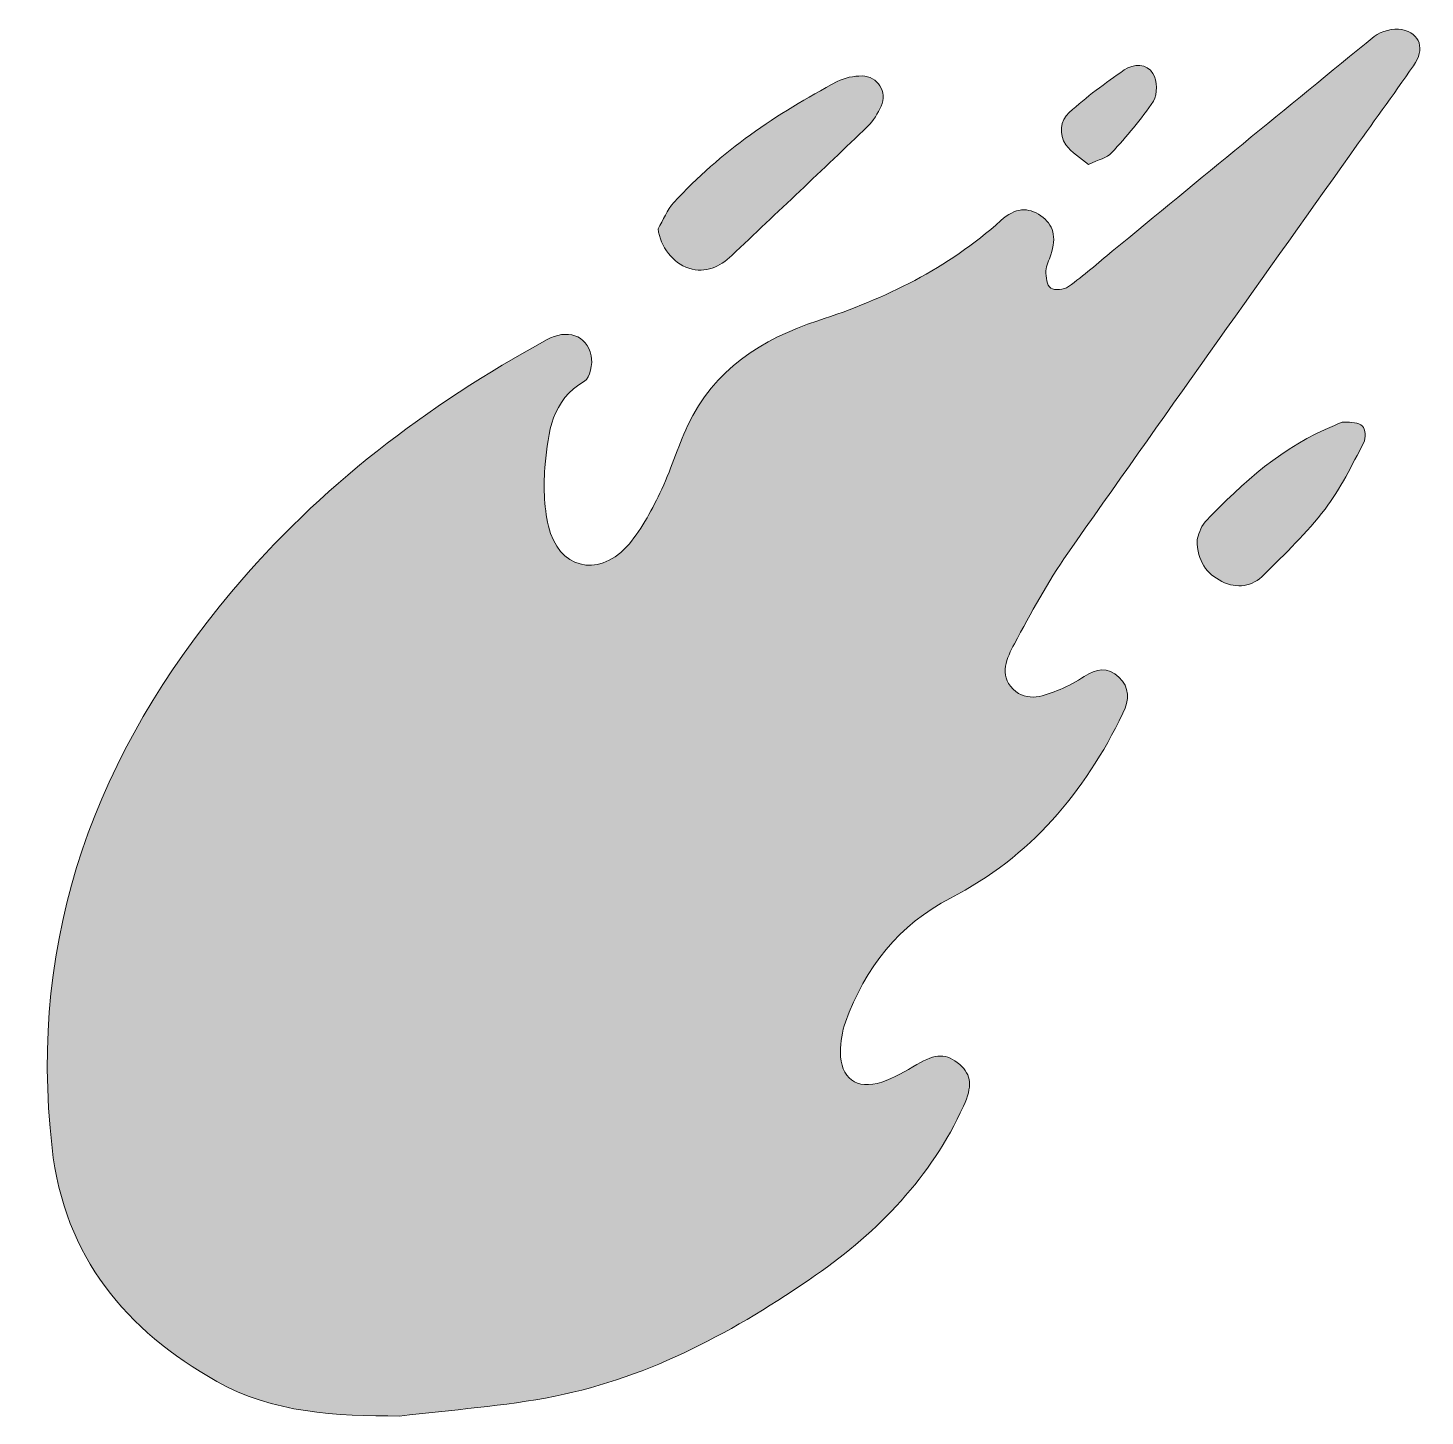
# Model space of a CAD drawing. Header units: inches. Extents: x 9.98 to 14.97, y -14.98 to -10.02.
import ezdxf

# ---------------------------------------------------------------- set-up
doc = ezdxf.new("R2010")
doc.units = ezdxf.units.IN
doc.header["$MEASUREMENT"] = 0
doc.layers.add('Icons', color=7, linetype='Continuous')

# ---------------------------------------------------------------- blocks, each defined once
blk = doc.blocks.new('block 2')
at = {"layer": 'Icons', "true_color": 0xffffff}
h = blk.add_hatch(color=7, dxfattribs=at)
h.dxf.hatch_style = 2
edge = h.paths.add_edge_path()
edge.add_spline(control_points=[(11.3059, -14.9814), (11.0785, -14.9813), (10.8522, -14.971), (10.6519, -14.8577), (10.3269, -14.6737), (10.1066, -14.415), (10.0621, -14.0215), (9.976, -13.2585), (10.222, -12.6085), (10.7045, -12.0328), (11.0194, -11.657), (11.4033, -11.3661), (11.8316, -11.1315), (11.9054, -11.0911), (11.9742, -11.1131), (11.9913, -11.188), (11.9977, -11.2161), (11.9872, -11.2677), (11.9676, -11.279), (11.8491, -11.3465), (11.8378, -11.4626), (11.827, -11.5759), (11.82, -11.6489), (11.8215, -11.7263), (11.8382, -11.7973), (11.8735, -11.9472), (12.0127, -11.9848), (12.1173, -11.8722), (12.1678, -11.8177), (12.2041, -11.7475), (12.2373, -11.6798), (12.2755, -11.6019), (12.2994, -11.5171), (12.3361, -11.4384), (12.4299, -11.2378), (12.6024, -11.1284), (12.8027, -11.0629), (13.0441, -10.984), (13.2668, -10.876), (13.4568, -10.7047), (13.509, -10.6577), (13.554, -10.6559), (13.6003, -10.6874), (13.6456, -10.7183), (13.657, -10.7623), (13.6362, -10.8277), (13.6302, -10.8467), (13.6187, -10.8655), (13.6185, -10.8845), (13.6183, -10.9058), (13.6217, -10.9368), (13.6354, -10.946), (13.6496, -10.9556), (13.6835, -10.9522), (13.6992, -10.9409), (13.7537, -10.9018), (13.804, -10.8569), (13.856, -10.8142), (14.168, -10.5578), (14.4795, -10.3006), (14.7933, -10.0464), (14.8176, -10.0268), (14.8611, -10.0155), (14.8913, -10.0216), (14.9588, -10.0353), (14.975, -10.0915), (14.9337, -10.1506), (14.8597, -10.2565), (14.7837, -10.3608), (14.709, -10.4661), (14.371, -10.9421), (14.0316, -11.4171), (13.6963, -11.895), (13.6246, -11.9973), (13.5649, -12.1085), (13.5056, -12.2187), (13.4789, -12.2685), (13.4491, -12.3295), (13.5008, -12.3804), (13.5523, -12.4312), (13.6133, -12.404), (13.6691, -12.3816), (13.6992, -12.3695), (13.7279, -12.3528), (13.7555, -12.3354), (13.7982, -12.3087), (13.8407, -12.2993), (13.8797, -12.3378), (13.918, -12.3757), (13.9176, -12.4183), (13.8938, -12.4673), (13.756, -12.7515), (13.5637, -12.981), (13.2768, -13.1287), (13.094, -13.2228), (12.9709, -13.3779), (12.9011, -13.5722), (12.8891, -13.6056), (12.8835, -13.643), (12.8833, -13.6787), (12.8828, -13.7731), (12.9403, -13.8161), (13.0308, -13.7867), (13.075, -13.7723), (13.1165, -13.7476), (13.1569, -13.7237), (13.2243, -13.6838), (13.2626, -13.6825), (13.3101, -13.7243), (13.3523, -13.7615), (13.3558, -13.8015), (13.3232, -13.8728), (13.207, -14.127), (13.0202, -14.3209), (12.7944, -14.4776), (12.5092, -14.6756), (12.2059, -14.8412), (11.8621, -14.9104), (11.6794, -14.9472), (11.4915, -14.9586), (11.3059, -14.9814)], knot_values=[0, 0, 0, 0, 1, 1, 1, 2, 2, 2, 3, 3, 3, 4, 4, 4, 5, 5, 5, 6, 6, 6, 7, 7, 7, 8, 8, 8, 9, 9, 9, 10, 10, 10, 11, 11, 11, 12, 12, 12, 13, 13, 13, 14, 14, 14, 15, 15, 15, 16, 16, 16, 17, 17, 17, 18, 18, 18, 19, 19, 19, 20, 20, 20, 21, 21, 21, 22, 22, 22, 23, 23, 23, 24, 24, 24, 25, 25, 25, 26, 26, 26, 27, 27, 27, 28, 28, 28, 29, 29, 29, 30, 30, 30, 31, 31, 31, 32, 32, 32, 33, 33, 33, 34, 34, 34, 35, 35, 35, 36, 36, 36, 37, 37, 37, 38, 38, 38, 39, 39, 39, 40, 40, 40, 40], degree=3, periodic=1)
h = blk.add_hatch(color=7, dxfattribs=at)
h.dxf.hatch_style = 2
edge = h.paths.add_edge_path()
edge.add_spline(control_points=[(13.771, -10.5036), (13.7433, -10.4805), (13.7093, -10.4618), (13.6898, -10.4332), (13.6644, -10.396), (13.6685, -10.3474), (13.7019, -10.3176), (13.7636, -10.2626), (13.8303, -10.2124), (13.8987, -10.1658), (13.9316, -10.1434), (13.9799, -10.1414), (14.0015, -10.1782), (14.0165, -10.2037), (14.0186, -10.2532), (14.0032, -10.2769), (13.9602, -10.3432), (13.907, -10.4033), (13.8536, -10.462), (13.837, -10.4803), (13.8069, -10.4863), (13.771, -10.5036)], knot_values=[0, 0, 0, 0, 1, 1, 1, 2, 2, 2, 3, 3, 3, 4, 4, 4, 5, 5, 5, 6, 6, 6, 7, 7, 7, 7], degree=3, periodic=1)
h = blk.add_hatch(color=7, dxfattribs=at)
h.dxf.hatch_style = 2
edge = h.paths.add_edge_path()
edge.add_spline(control_points=[(12.2305, -10.7345), (12.2492, -10.7026), (12.263, -10.6663), (12.2874, -10.6396), (12.4536, -10.4572), (12.6556, -10.3219), (12.8719, -10.2071), (12.8979, -10.1934), (12.9309, -10.187), (12.9606, -10.1872), (13.0164, -10.1877), (13.0515, -10.2446), (13.0287, -10.2953), (13.0171, -10.3214), (13.0012, -10.3477), (12.9808, -10.3673), (12.8195, -10.5223), (12.6567, -10.6759), (12.494, -10.8295), (12.4509, -10.8701), (12.4023, -10.8946), (12.3406, -10.875), (12.283, -10.8566), (12.2396, -10.7991), (12.2305, -10.7345)], knot_values=[0, 0, 0, 0, 1, 1, 1, 2, 2, 2, 3, 3, 3, 4, 4, 4, 5, 5, 5, 6, 6, 6, 7, 7, 7, 8, 8, 8, 8], degree=3, periodic=1)
h = blk.add_hatch(color=7, dxfattribs=at)
h.dxf.hatch_style = 2
edge = h.paths.add_edge_path()
edge.add_spline(control_points=[(14.1592, -11.8464), (14.1647, -11.8336), (14.1699, -11.8019), (14.1882, -11.7826), (14.3227, -11.6412), (14.4669, -11.5119), (14.6514, -11.4374), (14.6632, -11.4326), (14.6755, -11.4245), (14.6871, -11.4252), (14.7091, -11.4267), (14.7368, -11.4269), (14.7507, -11.4399), (14.7617, -11.4502), (14.764, -11.4832), (14.7559, -11.4985), (14.7127, -11.5798), (14.6726, -11.6645), (14.617, -11.737), (14.5522, -11.8215), (14.4744, -11.8966), (14.3985, -11.9719), (14.3567, -12.0134), (14.3024, -12.0233), (14.2476, -11.9954), (14.194, -11.9681), (14.1603, -11.9255), (14.1592, -11.8464)], knot_values=[0, 0, 0, 0, 1, 1, 1, 2, 2, 2, 3, 3, 3, 4, 4, 4, 5, 5, 5, 6, 6, 6, 7, 7, 7, 8, 8, 8, 9, 9, 9, 9], degree=3, periodic=1)
at = {"layer": 'Icons', "lineweight": 0}
for points, knots in [([(11.3059, -14.9814), (11.0785, -14.9813), (10.8522, -14.971), (10.6519, -14.8577), (10.3269, -14.6737), (10.1066, -14.415), (10.0621, -14.0215), (9.976, -13.2585), (10.222, -12.6085), (10.7045, -12.0328), (11.0194, -11.657), (11.4033, -11.3661), (11.8316, -11.1315), (11.9054, -11.0911), (11.9742, -11.1131), (11.9913, -11.188), (11.9977, -11.2161), (11.9872, -11.2677), (11.9676, -11.279), (11.8491, -11.3465), (11.8378, -11.4626), (11.827, -11.5759), (11.82, -11.6489), (11.8215, -11.7263), (11.8382, -11.7973), (11.8735, -11.9472), (12.0127, -11.9848), (12.1173, -11.8722), (12.1678, -11.8177), (12.2041, -11.7475), (12.2373, -11.6798), (12.2755, -11.6019), (12.2994, -11.5171), (12.3361, -11.4384), (12.4299, -11.2378), (12.6024, -11.1284), (12.8027, -11.0629), (13.0441, -10.984), (13.2668, -10.876), (13.4568, -10.7047), (13.509, -10.6577), (13.554, -10.6559), (13.6003, -10.6874), (13.6456, -10.7183), (13.657, -10.7623), (13.6362, -10.8277), (13.6302, -10.8467), (13.6187, -10.8655), (13.6185, -10.8845), (13.6183, -10.9058), (13.6217, -10.9368), (13.6354, -10.946), (13.6496, -10.9556), (13.6835, -10.9522), (13.6992, -10.9409), (13.7537, -10.9018), (13.804, -10.8569), (13.856, -10.8142), (14.168, -10.5578), (14.4795, -10.3006), (14.7933, -10.0464), (14.8176, -10.0268), (14.8611, -10.0155), (14.8913, -10.0216), (14.9588, -10.0353), (14.975, -10.0915), (14.9337, -10.1506), (14.8597, -10.2565), (14.7837, -10.3608), (14.709, -10.4661), (14.371, -10.9421), (14.0316, -11.4171), (13.6963, -11.895), (13.6246, -11.9973), (13.5649, -12.1085), (13.5056, -12.2187), (13.4789, -12.2685), (13.4491, -12.3295), (13.5008, -12.3804), (13.5523, -12.4312), (13.6133, -12.404), (13.6691, -12.3816), (13.6992, -12.3695), (13.7279, -12.3528), (13.7555, -12.3354), (13.7982, -12.3087), (13.8407, -12.2993), (13.8797, -12.3378), (13.918, -12.3757), (13.9176, -12.4183), (13.8938, -12.4673), (13.756, -12.7515), (13.5637, -12.981), (13.2768, -13.1287), (13.094, -13.2228), (12.9709, -13.3779), (12.9011, -13.5722), (12.8891, -13.6056), (12.8835, -13.643), (12.8833, -13.6787), (12.8828, -13.7731), (12.9403, -13.8161), (13.0308, -13.7867), (13.075, -13.7723), (13.1165, -13.7476), (13.1569, -13.7237), (13.2243, -13.6838), (13.2626, -13.6825), (13.3101, -13.7243), (13.3523, -13.7615), (13.3558, -13.8015), (13.3232, -13.8728), (13.207, -14.127), (13.0202, -14.3209), (12.7944, -14.4776), (12.5092, -14.6756), (12.2059, -14.8412), (11.8621, -14.9104), (11.6794, -14.9472), (11.4915, -14.9586), (11.3059, -14.9814)], [0, 0, 0, 0, 1, 1, 1, 2, 2, 2, 3, 3, 3, 4, 4, 4, 5, 5, 5, 6, 6, 6, 7, 7, 7, 8, 8, 8, 9, 9, 9, 10, 10, 10, 11, 11, 11, 12, 12, 12, 13, 13, 13, 14, 14, 14, 15, 15, 15, 16, 16, 16, 17, 17, 17, 18, 18, 18, 19, 19, 19, 20, 20, 20, 21, 21, 21, 22, 22, 22, 23, 23, 23, 24, 24, 24, 25, 25, 25, 26, 26, 26, 27, 27, 27, 28, 28, 28, 29, 29, 29, 30, 30, 30, 31, 31, 31, 32, 32, 32, 33, 33, 33, 34, 34, 34, 35, 35, 35, 36, 36, 36, 37, 37, 37, 38, 38, 38, 39, 39, 39, 40, 40, 40, 40]), ([(13.771, -10.5036), (13.7433, -10.4805), (13.7093, -10.4618), (13.6898, -10.4332), (13.6644, -10.396), (13.6685, -10.3474), (13.7019, -10.3176), (13.7636, -10.2626), (13.8303, -10.2124), (13.8987, -10.1658), (13.9316, -10.1434), (13.9799, -10.1414), (14.0015, -10.1782), (14.0165, -10.2037), (14.0186, -10.2532), (14.0032, -10.2769), (13.9602, -10.3432), (13.907, -10.4033), (13.8536, -10.462), (13.837, -10.4803), (13.8069, -10.4863), (13.771, -10.5036)], [0, 0, 0, 0, 1, 1, 1, 2, 2, 2, 3, 3, 3, 4, 4, 4, 5, 5, 5, 6, 6, 6, 7, 7, 7, 7]), ([(12.2305, -10.7345), (12.2492, -10.7026), (12.263, -10.6663), (12.2874, -10.6396), (12.4536, -10.4572), (12.6556, -10.3219), (12.8719, -10.2071), (12.8979, -10.1934), (12.9309, -10.187), (12.9606, -10.1872), (13.0164, -10.1877), (13.0515, -10.2446), (13.0287, -10.2953), (13.0171, -10.3214), (13.0012, -10.3477), (12.9808, -10.3673), (12.8195, -10.5223), (12.6567, -10.6759), (12.494, -10.8295), (12.4509, -10.8701), (12.4023, -10.8946), (12.3406, -10.875), (12.283, -10.8566), (12.2396, -10.7991), (12.2305, -10.7345)], [0, 0, 0, 0, 1, 1, 1, 2, 2, 2, 3, 3, 3, 4, 4, 4, 5, 5, 5, 6, 6, 6, 7, 7, 7, 8, 8, 8, 8]), ([(14.1592, -11.8464), (14.1647, -11.8336), (14.1699, -11.8019), (14.1882, -11.7826), (14.3227, -11.6412), (14.4669, -11.5119), (14.6514, -11.4374), (14.6632, -11.4326), (14.6755, -11.4245), (14.6871, -11.4252), (14.7091, -11.4267), (14.7368, -11.4269), (14.7507, -11.4399), (14.7617, -11.4502), (14.764, -11.4832), (14.7559, -11.4985), (14.7127, -11.5798), (14.6726, -11.6645), (14.617, -11.737), (14.5522, -11.8215), (14.4744, -11.8966), (14.3985, -11.9719), (14.3567, -12.0134), (14.3024, -12.0233), (14.2476, -11.9954), (14.194, -11.9681), (14.1603, -11.9255), (14.1592, -11.8464)], [0, 0, 0, 0, 1, 1, 1, 2, 2, 2, 3, 3, 3, 4, 4, 4, 5, 5, 5, 6, 6, 6, 7, 7, 7, 8, 8, 8, 9, 9, 9, 9])]:
    blk.add_open_spline(points, degree=3, knots=knots, dxfattribs=at)

msp = doc.modelspace()

# ---------------------------------------------------------------- block references
at = {"layer": 'Icons'}
msp.add_blockref('block 2', (0, 0), dxfattribs=at)

doc.saveas('drawing.dxf')
